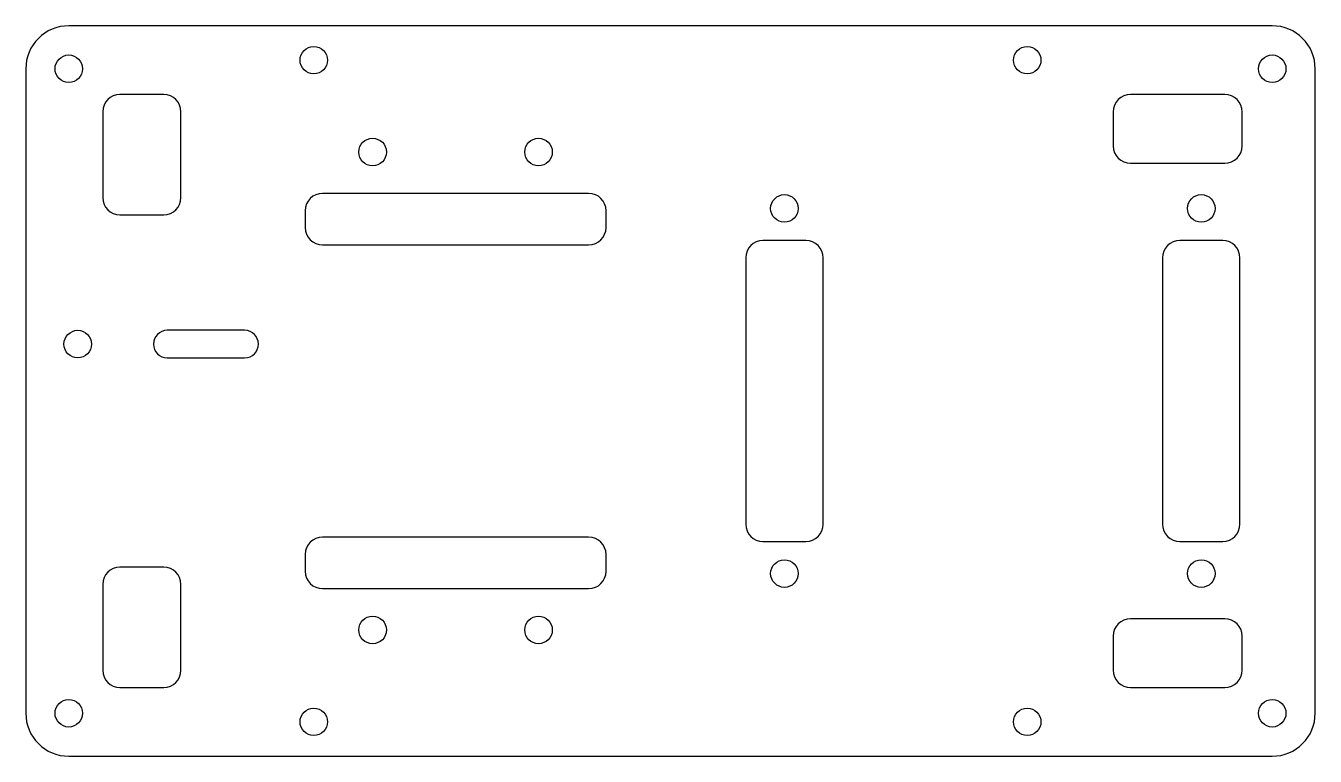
# Model space of a CAD drawing. Header units: millimetres. Extents: x -75 to 75, y -43 to 43.
import ezdxf

# ---------------------------------------------------------------- set-up
doc = ezdxf.new("R2010")
doc.units = ezdxf.units.MM

msp = doc.modelspace()

# ---------------------------------------------------------------- linework, layer by layer
at = {"color": 7, "linetype": 'Continuous', "lineweight": 25}
for p, q in [((70, 42.5), (-70, 42.5)), ((-75, 37.5), (-75, -37.5)), ((75, -37.5), (75, 37.5)), ((-58.95, 34.5), (-64.05, 34.5)), ((64.48, 34.5), (53.52, 34.5)), ((-66.05, 32.5), (-66.05, 22.5)), ((-56.95, 22.5), (-56.95, 32.5)), ((51.5, 32.48), (51.5, 28.52)), ((66.5, 28.52), (66.5, 32.48)), ((53.52, 26.5), (64.48, 26.5)), ((-9.52, 23), (-40.48, 23)), ((-64.05, 20.5), (-58.95, 20.5)), ((-42.5, 20.98), (-42.5, 19.02)), ((-7.5, 19.02), (-7.5, 20.98)), ((-40.48, 17), (-9.52, 17)), ((15.75, 17.5), (10.75, 17.5)), ((64.25, 17.5), (59.25, 17.5)), ((8.75, 15.5), (8.75, -15.5)), ((17.75, -15.5), (17.75, 15.5)), ((57.25, 15.5), (57.25, -15.5)), ((66.25, -15.5), (66.25, 15.5)), ((-49.54, 7.06), (-58.54, 7.06)), ((-58.54, 3.86), (-49.54, 3.86)), ((-9.52, -17), (-40.48, -17)), ((10.75, -17.5), (15.75, -17.5)), ((59.25, -17.5), (64.25, -17.5)), ((-42.5, -19.02), (-42.5, -20.98)), ((-7.5, -20.98), (-7.5, -19.02)), ((-58.95, -20.5), (-64.05, -20.5)), ((-66.05, -22.5), (-66.05, -32.5)), ((-56.95, -32.5), (-56.95, -22.5)), ((-40.48, -23), (-9.52, -23)), ((64.48, -26.5), (53.52, -26.5)), ((51.5, -28.52), (51.5, -32.48)), ((66.5, -32.48), (66.5, -28.52)), ((-64.05, -34.5), (-58.95, -34.5)), ((53.52, -34.5), (64.48, -34.5)), ((-70, -42.5), (70, -42.5))]:
    msp.add_line(p, q, dxfattribs=at)
for centre in [(-70, 37.5), (-41.5, 38.5), (41.5, 38.5), (70, 37.5), (-34.65, 27.81), (-15.35, 27.81), (13.25, 21.25), (61.75, 21.25), (-68.96, 5.46), (13.25, -21.25), (61.75, -21.25), (-34.65, -27.81), (-15.35, -27.81), (-70, -37.5), (70, -37.5), (-41.5, -38.5), (41.5, -38.5)]:
    msp.add_circle(centre, 1.6, dxfattribs=at)
for centre, radius, start, end in [((-70, 37.5), 5, 90, 180), ((70, 37.5), 5, 0, 90), ((-64.05, 32.5), 2, 90, 180), ((-58.95, 32.5), 2, 0, 90), ((53.52, 32.48), 2.02, 90, 180), ((64.48, 32.48), 2.02, 0, 90), ((53.52, 28.52), 2.02, 180, 270), ((64.48, 28.52), 2.02, 270, 0), ((-40.48, 20.98), 2.02, 90, 180), ((-9.52, 20.98), 2.02, 0, 90), ((-64.05, 22.5), 2, 180, 270), ((-58.95, 22.5), 2, 270, 0), ((-40.48, 19.02), 2.02, 180, 270), ((-9.52, 19.02), 2.02, 270, 0), ((10.75, 15.5), 2, 90, 180), ((15.75, 15.5), 2, 0, 90), ((59.25, 15.5), 2, 90, 180), ((64.25, 15.5), 2, 0, 90), ((-58.54, 5.46), 1.6, 90, 270), ((-49.54, 5.46), 1.6, 270, 90), ((10.75, -15.5), 2, 180, 270), ((15.75, -15.5), 2, 270, 0), ((59.25, -15.5), 2, 180, 270), ((64.25, -15.5), 2, 270, 0), ((-40.48, -19.02), 2.02, 90, 180), ((-9.52, -19.02), 2.02, 0, 90), ((-64.05, -22.5), 2, 90, 180), ((-58.95, -22.5), 2, 0, 90), ((-40.48, -20.98), 2.02, 180, 270), ((-9.52, -20.98), 2.02, 270, 0), ((53.52, -28.52), 2.02, 90, 180), ((64.48, -28.52), 2.02, 0, 90), ((-64.05, -32.5), 2, 180, 270), ((-58.95, -32.5), 2, 270, 0), ((53.52, -32.48), 2.02, 180, 270), ((64.48, -32.48), 2.02, 270, 0), ((-70, -37.5), 5, 180, 270), ((70, -37.5), 5, 270, 0)]:
    msp.add_arc(centre, radius, start, end, dxfattribs=at)

doc.saveas('drawing.dxf')
